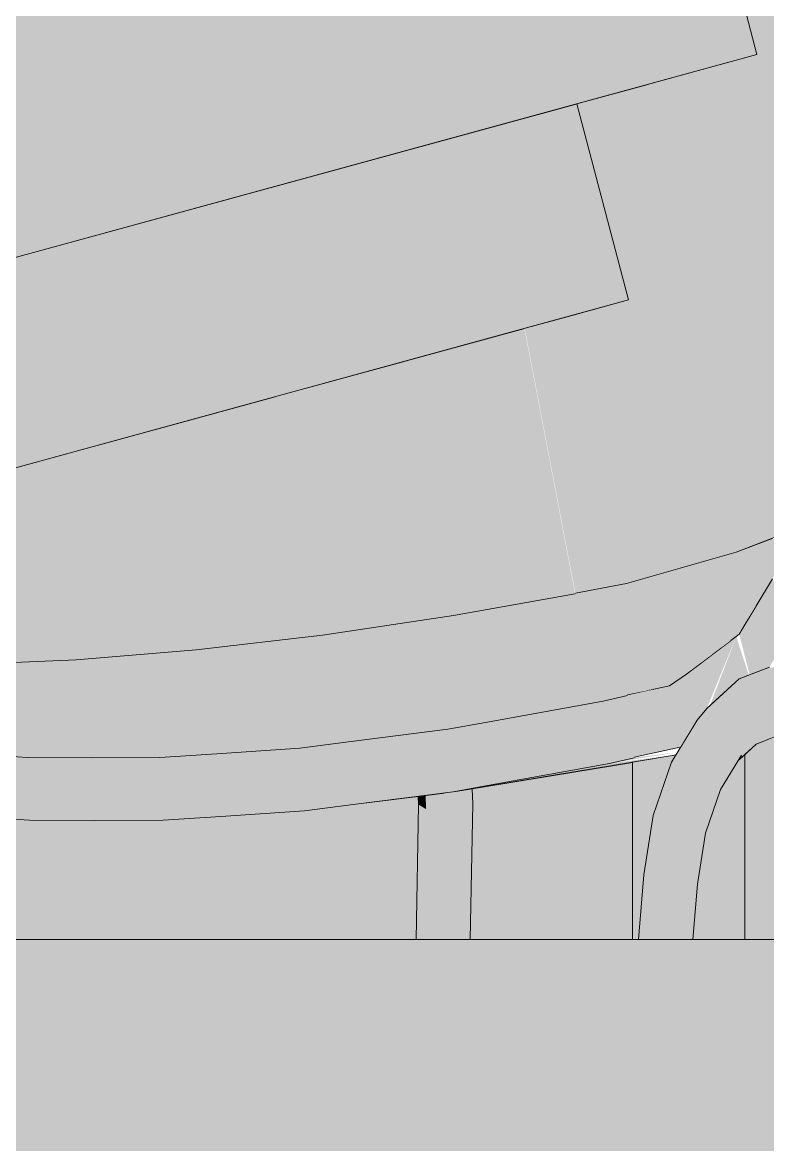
# Model space of a CAD drawing. Header units: centimetres. Extents: x -4381 to 5639, y -3920 to 4826.
# Drawn here: x 21.7792 to 21.9201, y 32.5149 to 32.727 of the extents above; entities that cross this region are included whole.
import ezdxf
from ezdxf.xclip import XClip

# ---------------------------------------------------------------- set-up
doc = ezdxf.new("R2010")
doc.units = ezdxf.units.CM
doc.header["$MEASUREMENT"] = 0
doc.header["$XCLIPFRAME"] = 0
doc.set_wipeout_variables(frame=1)
doc.linetypes.add('Wipeout_Contour', pattern=[100, 0, -100])
for name, color, linetype in [('01- MOBILIER', 7, 'Continuous'), ('Drawing & Figure', 7, 'Continuous'), ('Structural - Bearing', 7, 'Continuous')]:
    doc.layers.add(name, color=color, linetype=linetype)
for name, color, linetype, lineweight in [('01- MOBILIER_Pen_No__1', 7, 'Continuous', 5), ('01- MOBILIER_Pen_No__101', 252, 'Continuous', 5), ('01- MOBILIER_Pen_No__18', 9, 'Continuous', 5), ('01- MOBILIER_Pen_No__2', 8, 'Continuous', 5)]:
    doc.layers.add(name, color=color, linetype=linetype, lineweight=lineweight)
for name, color, linetype, lineweight, true_color in [('01- MOBILIER_Pen_No__102', 7, 'Continuous', 5, 0xcccccc), ('01- MOBILIER_Pen_No__186', 7, 'Continuous', 5, 0xe8e8e8), ('01- MOBILIER_Pen_No__62', 7, 'Continuous', 5, 0xaaaaaa), ('Structural - Bearing_Pen_No__102', 7, 'Continuous', 5, 0xcccccc)]:
    doc.layers.add(name, color=color, linetype=linetype, lineweight=lineweight, true_color=true_color)

# ---------------------------------------------------------------- blocks, each defined once
blk = doc.blocks.new('Drawing_8_8', base_point=(-322.57542, 32.20361))
at = {"color": 254, "linetype": 'Wipeout_Contour', "lineweight": 0, "ltscale": 274.804287}
blk.add_wipeout([(21.90597, 32.55361), (21.91579, 32.55361), (21.91579, 32.58859), (21.91449, 32.58739), (21.91121, 32.58197), (21.9084, 32.57375), (21.90684, 32.56407)], dxfattribs=at).dxf.layer = '01- MOBILIER'
at = {"color": 254, "linetype": 'Wipeout_Contour', "lineweight": 0, "ltscale": 156.89026}
blk.add_wipeout([(21.85915, 32.57799), (21.85871, 32.55361), (21.86235, 32.55361), (21.8628, 32.57842)], dxfattribs=at).dxf.layer = '01- MOBILIER'
at = {"color": 254, "linetype": 'Wipeout_Contour', "lineweight": 0, "ltscale": 243.264793}
blk.add_wipeout([(20.11205, 32.60361), (20.76205, 32.60361), (20.76205, 35.20361), (22.61205, 35.20361), (22.61205, 35.30361), (20.11205, 35.30361)], dxfattribs=at).dxf.layer = 'Structural - Bearing'
at = {"color": 254, "linetype": 'Wipeout_Contour', "lineweight": 0, "ltscale": 1022.425168}
blk.add_wipeout([(21.66882, 32.56294), (21.66678, 32.55361), (21.85366, 32.55361), (21.85412, 32.57912), (21.85405, 32.58071), (21.84174, 32.57913), (21.83252, 32.57797), (21.81671, 32.57688), (21.80581, 32.57618), (21.79283, 32.57612), (21.78055, 32.57618), (21.7702, 32.57688), (21.75677, 32.57797), (21.7489, 32.57913), (21.7345, 32.58155), (21.72902, 32.58286), (21.71381, 32.58692), (21.71064, 32.58801), (21.70435, 32.58998), (21.70168, 32.59246), (21.69944, 32.59425), (21.68931, 32.59269), (21.68497, 32.5911), (21.68043, 32.58738), (21.6756, 32.58085), (21.67168, 32.57263)], dxfattribs=at).dxf.layer = 'Structural - Bearing'
at = {"color": 254, "linetype": 'Wipeout_Contour', "lineweight": 0, "ltscale": 196.552283}
blk.add_wipeout([(21.8639, 32.55361), (21.89458, 32.55361), (21.89458, 32.58719), (21.86423, 32.58215), (21.86436, 32.57931)], dxfattribs=at).dxf.layer = 'Structural - Bearing'
at = {"layer": '01- MOBILIER_Pen_No__102', "linetype": 'Continuous', "ltscale": 10}
blk.add_hatch(color=256, dxfattribs=at).paths.add_polyline_path([(21.85915, 32.57799), (21.85871, 32.55361), (21.86235, 32.55361), (21.8628, 32.57842)])
at = {"layer": '01- MOBILIER_Pen_No__2', "linetype": 'Continuous', "ltscale": 10}
blk.add_hatch(color=256, dxfattribs=at).paths.add_polyline_path([(21.90597, 32.55361), (21.91579, 32.55361), (21.91579, 32.58859), (21.91449, 32.58739), (21.91121, 32.58197), (21.9084, 32.57375), (21.90684, 32.56407)])
at = {"layer": 'Structural - Bearing_Pen_No__102', "linetype": 'Continuous', "ltscale": 10}
for points in [[(21.66882, 32.56294), (21.66678, 32.55361), (21.85366, 32.55361), (21.85412, 32.57912), (21.85405, 32.58071), (21.84174, 32.57913), (21.83252, 32.57797), (21.81671, 32.57688), (21.80581, 32.57618), (21.79283, 32.57612), (21.78055, 32.57618), (21.7702, 32.57688), (21.75677, 32.57797), (21.7489, 32.57913), (21.7345, 32.58155), (21.72902, 32.58286), (21.71381, 32.58692), (21.71064, 32.58801), (21.70435, 32.58998), (21.70168, 32.59246), (21.69944, 32.59425), (21.68931, 32.59269), (21.68497, 32.5911), (21.68043, 32.58738), (21.6756, 32.58085), (21.67168, 32.57263)], [(21.8639, 32.55361), (21.89458, 32.55361), (21.89458, 32.58719), (21.86423, 32.58215), (21.86436, 32.57931)]]:
    blk.add_hatch(color=256, dxfattribs=at).paths.add_polyline_path(points)
at = {"color": 254, "linetype": 'Wipeout_Contour', "lineweight": 0, "ltscale": 1177.001365}
blk.add_wipeout([(22.23705, 35.10361), (20.86205, 35.10361), (20.86205, 32.60361), (21.1728, 32.60361), (21.64254, 32.73212), (21.60106, 32.94884), (21.60275, 32.95222), (21.60608, 32.95493), (21.61394, 32.95882), (21.62308, 32.96297), (21.62826, 32.96537), (21.63542, 32.96701), (21.64642, 32.96994), (21.64972, 32.9702), (21.66595, 32.97225), (21.66833, 32.97265), (21.68408, 32.97297), (21.69386, 32.97361), (21.7039, 32.97297), (21.72237, 32.97265), (21.7253, 32.97225), (21.74831, 32.9702), (21.75372, 32.96994), (21.77278, 32.96701), (21.78734, 32.96537), (21.79854, 32.96297), (21.82262, 32.95876), (21.83221, 32.95581), (21.84336, 32.95361), (22.23705, 32.95361)], dxfattribs=at).dxf.layer = 'Structural - Bearing'
at = {"color": 254, "linetype": 'Wipeout_Contour', "lineweight": 0, "ltscale": 394.468491}
blk.add_wipeout([(21.91797, 32.59059), (21.91579, 32.58859), (21.91579, 32.55361), (21.94839, 32.55361), (21.94839, 32.51361), (21.91579, 32.51361), (21.91579, 32.20361), (21.95115, 32.20361), (21.95115, 32.5966), (21.92022, 32.59146)], dxfattribs=at).dxf.layer = '01- MOBILIER'
at = {"color": 254, "linetype": 'Wipeout_Contour', "lineweight": 0, "ltscale": 117.695201}
blk.add_wipeout([(21.76983, 32.58875), (21.78055, 32.57618), (21.7801, 32.58806)], dxfattribs=at).dxf.layer = '01- MOBILIER'
at = {"color": 254, "linetype": 'Wipeout_Contour', "lineweight": 0, "ltscale": 275.546297}
blk.add_wipeout([(21.90281, 32.58856), (21.89458, 32.58719), (21.89458, 32.55361), (21.89568, 32.55361), (21.89671, 32.56586), (21.89851, 32.57711), (21.90195, 32.58715)], dxfattribs=at).dxf.layer = '01- MOBILIER'
at = {"color": 254, "linetype": 'Wipeout_Contour', "lineweight": 0, "ltscale": 156.884552}
blk.add_wipeout([(21.85555, 32.57828), (21.85511, 32.55361), (21.85871, 32.55361), (21.85915, 32.57799)], dxfattribs=at).dxf.layer = '01- MOBILIER'
at = {"color": 254, "linetype": 'Wipeout_Contour', "lineweight": 0, "ltscale": 156.88599}
blk.add_wipeout([(21.8628, 32.57842), (21.86235, 32.55361), (21.8639, 32.55361), (21.86436, 32.57931)], dxfattribs=at).dxf.layer = '01- MOBILIER'
at = {"layer": '01- MOBILIER_Pen_No__101', "linetype": 'Continuous', "ltscale": 10}
for points in [[(21.76983, 32.58875), (21.78055, 32.57618), (21.7801, 32.58806)], [(21.85555, 32.57828), (21.85511, 32.55361), (21.85871, 32.55361), (21.85915, 32.57799)]]:
    blk.add_hatch(color=256, dxfattribs=at).paths.add_polyline_path(points)
at = {"layer": '01- MOBILIER_Pen_No__102', "linetype": 'Continuous', "ltscale": 10}
blk.add_hatch(color=256, dxfattribs=at).paths.add_polyline_path([(21.8628, 32.57842), (21.86235, 32.55361), (21.8639, 32.55361), (21.86436, 32.57931)])
at = {"layer": '01- MOBILIER_Pen_No__186', "linetype": 'Continuous', "ltscale": 10}
blk.add_hatch(color=256, dxfattribs=at).paths.add_polyline_path([(21.91797, 32.59059), (21.91579, 32.58859), (21.91579, 32.55361), (21.94839, 32.55361), (21.94839, 32.51361), (21.91579, 32.51361), (21.91579, 32.20361), (21.95115, 32.20361), (21.95115, 32.5966), (21.92022, 32.59146)])
at = {"layer": '01- MOBILIER_Pen_No__2', "linetype": 'Continuous', "ltscale": 10}
blk.add_hatch(color=256, dxfattribs=at).paths.add_polyline_path([(21.90281, 32.58856), (21.89458, 32.58719), (21.89458, 32.55361), (21.89568, 32.55361), (21.89671, 32.56586), (21.89851, 32.57711), (21.90195, 32.58715)])
at = {"color": 254, "linetype": 'Wipeout_Contour', "lineweight": 0, "ltscale": 157.130231}
blk.add_wipeout([(21.9234, 32.59269), (21.92563, 32.59513), (21.92001, 32.59296), (21.91797, 32.59059)], dxfattribs=at).dxf.layer = '01- MOBILIER'
at = {"color": 254, "linetype": 'Wipeout_Contour', "lineweight": 0, "ltscale": 117.454111}
blk.add_wipeout([(21.76983, 32.58875), (21.7702, 32.57688), (21.78055, 32.57618)], dxfattribs=at).dxf.layer = '01- MOBILIER'
at = {"color": 254, "linetype": 'Wipeout_Contour', "lineweight": 0, "ltscale": 196.540921}
blk.add_wipeout([(21.85899, 32.58134), (21.85915, 32.57799), (21.8628, 32.57842), (21.86263, 32.58188), (21.86066, 32.58155)], dxfattribs=at).dxf.layer = '01- MOBILIER'
at = {"color": 254, "linetype": 'Wipeout_Contour', "lineweight": 0, "ltscale": 156.858702}
blk.add_wipeout([(21.85412, 32.57912), (21.85366, 32.55361), (21.85511, 32.55361), (21.85555, 32.57828)], dxfattribs=at).dxf.layer = '01- MOBILIER'
at = {"layer": '01- MOBILIER_Pen_No__101', "linetype": 'Continuous', "ltscale": 10}
for points in [[(21.76983, 32.58875), (21.7702, 32.57688), (21.78055, 32.57618)], [(21.85412, 32.57912), (21.85366, 32.55361), (21.85511, 32.55361), (21.85555, 32.57828)]]:
    blk.add_hatch(color=256, dxfattribs=at).paths.add_polyline_path(points)
at = {"layer": '01- MOBILIER_Pen_No__102', "linetype": 'Continuous', "ltscale": 10}
blk.add_hatch(color=256, dxfattribs=at).paths.add_polyline_path([(21.85899, 32.58134), (21.85915, 32.57799), (21.8628, 32.57842), (21.86263, 32.58188), (21.86066, 32.58155)])
at = {"layer": '01- MOBILIER_Pen_No__2', "linetype": 'Continuous', "ltscale": 10}
blk.add_hatch(color=256, dxfattribs=at).paths.add_polyline_path([(21.9234, 32.59269), (21.92563, 32.59513), (21.92001, 32.59296), (21.91797, 32.59059)])
at = {"color": 254, "linetype": 'Wipeout_Contour', "lineweight": 0, "ltscale": 157.147464}
blk.add_wipeout([(21.92563, 32.59513), (21.92598, 32.59991), (21.91991, 32.59756), (21.92001, 32.59296)], dxfattribs=at).dxf.layer = '01- MOBILIER'
at = {"color": 254, "linetype": 'Wipeout_Contour', "lineweight": 0, "ltscale": 117.756246}
blk.add_wipeout([(21.7801, 32.58806), (21.79283, 32.57612), (21.79228, 32.588)], dxfattribs=at).dxf.layer = '01- MOBILIER'
at = {"color": 254, "linetype": 'Wipeout_Contour', "lineweight": 0, "ltscale": 157.086436}
blk.add_wipeout([(21.86423, 32.58215), (21.86263, 32.58188), (21.8628, 32.57842), (21.86436, 32.57931)], dxfattribs=at).dxf.layer = '01- MOBILIER'
at = {"color": 254, "linetype": 'Wipeout_Contour', "lineweight": 0, "ltscale": 156.904899}
blk.add_wipeout([(21.85899, 32.58134), (21.85543, 32.58088), (21.85555, 32.57828), (21.85915, 32.57799)], dxfattribs=at).dxf.layer = '01- MOBILIER'
at = {"layer": '01- MOBILIER_Pen_No__101', "linetype": 'Continuous', "ltscale": 10}
for points in [[(21.7801, 32.58806), (21.79283, 32.57612), (21.79228, 32.588)], [(21.85899, 32.58134), (21.85543, 32.58088), (21.85555, 32.57828), (21.85915, 32.57799)]]:
    blk.add_hatch(color=256, dxfattribs=at).paths.add_polyline_path(points)
at = {"layer": '01- MOBILIER_Pen_No__102', "linetype": 'Continuous', "ltscale": 10}
for points in [[(21.92563, 32.59513), (21.92598, 32.59991), (21.91991, 32.59756), (21.92001, 32.59296)], [(21.86423, 32.58215), (21.86263, 32.58188), (21.8628, 32.57842), (21.86436, 32.57931)]]:
    blk.add_hatch(color=256, dxfattribs=at).paths.add_polyline_path(points)
at = {"color": 254, "linetype": 'Wipeout_Contour', "lineweight": 0, "ltscale": 157.100543}
blk.add_wipeout([(21.92598, 32.59991), (21.92425, 32.60422), (21.91773, 32.6017), (21.91991, 32.59756)], dxfattribs=at).dxf.layer = '01- MOBILIER'
at = {"color": 254, "linetype": 'Wipeout_Contour', "lineweight": 0, "ltscale": 157.062954}
blk.add_wipeout([(21.91449, 32.58739), (21.91797, 32.59059), (21.92001, 32.59296), (21.91516, 32.58851)], dxfattribs=at).dxf.layer = '01- MOBILIER'
at = {"color": 254, "linetype": 'Wipeout_Contour', "lineweight": 0, "ltscale": 117.429317}
blk.add_wipeout([(21.7801, 32.58806), (21.78055, 32.57618), (21.79283, 32.57612)], dxfattribs=at).dxf.layer = '01- MOBILIER'
at = {"color": 254, "linetype": 'Wipeout_Contour', "lineweight": 0, "ltscale": 157.159986}
blk.add_wipeout([(21.85543, 32.58088), (21.85405, 32.58071), (21.85412, 32.57912), (21.85555, 32.57828)], dxfattribs=at).dxf.layer = '01- MOBILIER'
at = {"layer": '01- MOBILIER', "linetype": 'Continuous', "lineweight": 0, "ltscale": 10, "true_color": 0xffffff}
blk.add_hatch(color=7, dxfattribs=at).paths.add_polyline_path([(21.92598, 32.59991), (21.92425, 32.60422), (21.91773, 32.6017), (21.91991, 32.59756)])
at = {"layer": '01- MOBILIER_Pen_No__101', "linetype": 'Continuous', "ltscale": 10}
for points in [[(21.7801, 32.58806), (21.78055, 32.57618), (21.79283, 32.57612)], [(21.85543, 32.58088), (21.85405, 32.58071), (21.85412, 32.57912), (21.85555, 32.57828)]]:
    blk.add_hatch(color=256, dxfattribs=at).paths.add_polyline_path(points)
at = {"layer": '01- MOBILIER_Pen_No__2', "linetype": 'Continuous', "ltscale": 10}
blk.add_hatch(color=256, dxfattribs=at).paths.add_polyline_path([(21.91449, 32.58739), (21.91797, 32.59059), (21.92001, 32.59296), (21.91516, 32.58851)])
at = {"color": 254, "linetype": 'Wipeout_Contour', "lineweight": 0, "ltscale": 236.320001}
blk.add_wipeout([(21.92043, 32.60514), (21.91474, 32.60295), (21.91773, 32.6017), (21.92425, 32.60422), (21.92191, 32.60532), (21.92072, 32.60499)], dxfattribs=at).dxf.layer = '01- MOBILIER'
at = {"color": 254, "linetype": 'Wipeout_Contour', "lineweight": 0, "ltscale": 157.022464}
blk.add_wipeout([(21.92001, 32.59296), (21.91991, 32.59756), (21.91453, 32.59262), (21.91516, 32.58851)], dxfattribs=at).dxf.layer = '01- MOBILIER'
at = {"layer": '01- MOBILIER_Pen_No__102', "linetype": 'Continuous', "ltscale": 10}
blk.add_hatch(color=256, dxfattribs=at).paths.add_polyline_path([(21.92001, 32.59296), (21.91991, 32.59756), (21.91453, 32.59262), (21.91516, 32.58851)])
at = {"layer": '01- MOBILIER_Pen_No__186', "linetype": 'Continuous', "ltscale": 10}
blk.add_hatch(color=256, dxfattribs=at).paths.add_polyline_path([(21.92043, 32.60514), (21.91474, 32.60295), (21.91773, 32.6017), (21.92425, 32.60422), (21.92191, 32.60532), (21.92072, 32.60499)])
at = {"color": 254, "linetype": 'Wipeout_Contour', "lineweight": 0, "ltscale": 157.046035}
blk.add_wipeout([(21.91991, 32.59756), (21.91773, 32.6017), (21.9118, 32.59626), (21.91453, 32.59262)], dxfattribs=at).dxf.layer = '01- MOBILIER'
at = {"layer": '01- MOBILIER', "linetype": 'Continuous', "lineweight": 0, "ltscale": 10, "true_color": 0xffffff}
blk.add_hatch(color=7, dxfattribs=at).paths.add_polyline_path([(21.91991, 32.59756), (21.91773, 32.6017), (21.9118, 32.59626), (21.91453, 32.59262)])
at = {"color": 254, "linetype": 'Wipeout_Contour', "lineweight": 0, "ltscale": 157.094491}
blk.add_wipeout([(21.91773, 32.6017), (21.91474, 32.60295), (21.9086, 32.5973), (21.9118, 32.59626)], dxfattribs=at).dxf.layer = '01- MOBILIER'
at = {"color": 254, "linetype": 'Wipeout_Contour', "lineweight": 0, "ltscale": 156.986776}
blk.add_wipeout([(21.91516, 32.58851), (21.91453, 32.59262), (21.91014, 32.58536), (21.91121, 32.58197)], dxfattribs=at).dxf.layer = '01- MOBILIER'
at = {"layer": '01- MOBILIER_Pen_No__102', "linetype": 'Continuous', "ltscale": 10}
blk.add_hatch(color=256, dxfattribs=at).paths.add_polyline_path([(21.91516, 32.58851), (21.91453, 32.59262), (21.91014, 32.58536), (21.91121, 32.58197)])
at = {"layer": '01- MOBILIER_Pen_No__186', "linetype": 'Continuous', "ltscale": 10}
blk.add_hatch(color=256, dxfattribs=at).paths.add_polyline_path([(21.91773, 32.6017), (21.91474, 32.60295), (21.9086, 32.5973), (21.9118, 32.59626)])
at = {"color": 254, "linetype": 'Wipeout_Contour', "lineweight": 0, "ltscale": 157.008183}
blk.add_wipeout([(21.91453, 32.59262), (21.9118, 32.59626), (21.90698, 32.58828), (21.91014, 32.58536)], dxfattribs=at).dxf.layer = '01- MOBILIER'
at = {"layer": '01- MOBILIER_Pen_No__186', "linetype": 'Continuous', "ltscale": 10}
blk.add_hatch(color=256, dxfattribs=at).paths.add_polyline_path([(21.91453, 32.59262), (21.9118, 32.59626), (21.90698, 32.58828), (21.91014, 32.58536)])
at = {"color": 254, "linetype": 'Wipeout_Contour', "lineweight": 0, "ltscale": 157.058886}
blk.add_wipeout([(21.9118, 32.59626), (21.9086, 32.5973), (21.90359, 32.58902), (21.90698, 32.58828)], dxfattribs=at).dxf.layer = '01- MOBILIER'
at = {"color": 254, "linetype": 'Wipeout_Contour', "lineweight": 0, "ltscale": 156.950343}
blk.add_wipeout([(21.91121, 32.58197), (21.91014, 32.58536), (21.90701, 32.57622), (21.9084, 32.57375)], dxfattribs=at).dxf.layer = '01- MOBILIER'
at = {"layer": '01- MOBILIER_Pen_No__102', "linetype": 'Continuous', "ltscale": 10}
blk.add_hatch(color=256, dxfattribs=at).paths.add_polyline_path([(21.91121, 32.58197), (21.91014, 32.58536), (21.90701, 32.57622), (21.9084, 32.57375)])
at = {"layer": '01- MOBILIER_Pen_No__186', "linetype": 'Continuous', "ltscale": 10}
blk.add_hatch(color=256, dxfattribs=at).paths.add_polyline_path([(21.9118, 32.59626), (21.9086, 32.5973), (21.90359, 32.58902), (21.90698, 32.58828)])
at = {"color": 254, "linetype": 'Wipeout_Contour', "lineweight": 0, "ltscale": 157.084072}
blk.add_wipeout([(21.9086, 32.5973), (21.90678, 32.59513), (21.90195, 32.58715), (21.90359, 32.58902)], dxfattribs=at).dxf.layer = '01- MOBILIER'
at = {"layer": '01- MOBILIER_Pen_No__2', "linetype": 'Continuous', "ltscale": 10}
blk.add_hatch(color=256, dxfattribs=at).paths.add_polyline_path([(21.9086, 32.5973), (21.90678, 32.59513), (21.90195, 32.58715), (21.90359, 32.58902)])
at = {"color": 254, "linetype": 'Wipeout_Contour', "lineweight": 0, "ltscale": 156.969148}
blk.add_wipeout([(21.91014, 32.58536), (21.90698, 32.58828), (21.90354, 32.57823), (21.90701, 32.57622)], dxfattribs=at).dxf.layer = '01- MOBILIER'
at = {"layer": '01- MOBILIER_Pen_No__186', "linetype": 'Continuous', "ltscale": 10}
blk.add_hatch(color=256, dxfattribs=at).paths.add_polyline_path([(21.91014, 32.58536), (21.90698, 32.58828), (21.90354, 32.57823), (21.90701, 32.57622)])
at = {"color": 254, "linetype": 'Wipeout_Contour', "lineweight": 0, "ltscale": 157.019086}
blk.add_wipeout([(21.90698, 32.58828), (21.90359, 32.58902), (21.90002, 32.5786), (21.90354, 32.57823)], dxfattribs=at).dxf.layer = '01- MOBILIER'
at = {"color": 254, "linetype": 'Wipeout_Contour', "lineweight": 0, "ltscale": 156.942871}
blk.add_wipeout([(21.9084, 32.57375), (21.90701, 32.57622), (21.90533, 32.56576), (21.90684, 32.56407)], dxfattribs=at).dxf.layer = '01- MOBILIER'
at = {"layer": '01- MOBILIER_Pen_No__102', "linetype": 'Continuous', "ltscale": 10}
for points in [[(21.90698, 32.58828), (21.90359, 32.58902), (21.90002, 32.5786), (21.90354, 32.57823)], [(21.9084, 32.57375), (21.90701, 32.57622), (21.90533, 32.56576), (21.90684, 32.56407)]]:
    blk.add_hatch(color=256, dxfattribs=at).paths.add_polyline_path(points)
at = {"color": 254, "linetype": 'Wipeout_Contour', "lineweight": 0, "ltscale": 157.041221}
blk.add_wipeout([(21.90359, 32.58902), (21.90195, 32.58715), (21.89851, 32.57711), (21.90002, 32.5786)], dxfattribs=at).dxf.layer = '01- MOBILIER'
at = {"layer": '01- MOBILIER_Pen_No__2', "linetype": 'Continuous', "ltscale": 10}
blk.add_hatch(color=256, dxfattribs=at).paths.add_polyline_path([(21.90359, 32.58902), (21.90195, 32.58715), (21.89851, 32.57711), (21.90002, 32.5786)])
at = {"color": 254, "linetype": 'Wipeout_Contour', "lineweight": 0, "ltscale": 156.860711}
blk.add_wipeout([(21.91328, 32.61021), (21.7801, 32.58806), (21.79228, 32.588), (21.90972, 32.60753)], dxfattribs=at).dxf.layer = '01- MOBILIER'
at = {"color": 254, "linetype": 'Wipeout_Contour', "lineweight": 0, "ltscale": 156.953194}
blk.add_wipeout([(21.90701, 32.57622), (21.90354, 32.57823), (21.90173, 32.56698), (21.90533, 32.56576)], dxfattribs=at).dxf.layer = '01- MOBILIER'
at = {"layer": '01- MOBILIER_Pen_No__186', "linetype": 'Continuous', "ltscale": 10}
for points in [[(21.91328, 32.61021), (21.7801, 32.58806), (21.79228, 32.588), (21.90972, 32.60753)], [(21.90701, 32.57622), (21.90354, 32.57823), (21.90173, 32.56698), (21.90533, 32.56576)]]:
    blk.add_hatch(color=256, dxfattribs=at).paths.add_polyline_path(points)
at = {"color": 254, "linetype": 'Wipeout_Contour', "lineweight": 0, "ltscale": 235.091997}
blk.add_wipeout([(21.91795, 32.61669), (21.75652, 32.58983), (21.76983, 32.58875), (21.7801, 32.58806), (21.91328, 32.61021), (21.9142, 32.6109)], dxfattribs=at).dxf.layer = '01- MOBILIER'
at = {"color": 254, "linetype": 'Wipeout_Contour', "lineweight": 0, "ltscale": 156.987205}
blk.add_wipeout([(21.90354, 32.57823), (21.90002, 32.5786), (21.89816, 32.56702), (21.90173, 32.56698)], dxfattribs=at).dxf.layer = '01- MOBILIER'
at = {"color": 254, "linetype": 'Wipeout_Contour', "lineweight": 0, "ltscale": 156.834289}
blk.add_wipeout([(21.90533, 32.56576), (21.90431, 32.55361), (21.90597, 32.55361), (21.90684, 32.56407)], dxfattribs=at).dxf.layer = '01- MOBILIER'
at = {"layer": '01- MOBILIER_Pen_No__102', "linetype": 'Continuous', "ltscale": 10}
blk.add_hatch(color=256, dxfattribs=at).paths.add_polyline_path([(21.90533, 32.56576), (21.90431, 32.55361), (21.90597, 32.55361), (21.90684, 32.56407)])
at = {"layer": '01- MOBILIER_Pen_No__18', "linetype": 'Continuous', "ltscale": 10}
blk.add_hatch(color=256, dxfattribs=at).paths.add_polyline_path([(21.90354, 32.57823), (21.90002, 32.5786), (21.89816, 32.56702), (21.90173, 32.56698)])
at = {"layer": '01- MOBILIER_Pen_No__186', "linetype": 'Continuous', "ltscale": 10}
blk.add_hatch(color=256, dxfattribs=at).paths.add_polyline_path([(21.91795, 32.61669), (21.75652, 32.58983), (21.76983, 32.58875), (21.7801, 32.58806), (21.91328, 32.61021), (21.9142, 32.6109)])
at = {"color": 254, "linetype": 'Wipeout_Contour', "lineweight": 0, "ltscale": 235.238745}
blk.add_wipeout([(21.73444, 32.59339), (21.74871, 32.59099), (21.75652, 32.58983), (21.91795, 32.61669), (21.92105, 32.62182), (21.92247, 32.62466)], dxfattribs=at).dxf.layer = '01- MOBILIER'
at = {"color": 254, "linetype": 'Wipeout_Contour', "lineweight": 0, "ltscale": 156.99757}
blk.add_wipeout([(21.90002, 32.5786), (21.89851, 32.57711), (21.89671, 32.56586), (21.89816, 32.56702)], dxfattribs=at).dxf.layer = '01- MOBILIER'
at = {"layer": '01- MOBILIER_Pen_No__186', "linetype": 'Continuous', "ltscale": 10}
blk.add_hatch(color=256, dxfattribs=at).paths.add_polyline_path([(21.73444, 32.59339), (21.74871, 32.59099), (21.75652, 32.58983), (21.91795, 32.61669), (21.92105, 32.62182), (21.92247, 32.62466)])
at = {"layer": '01- MOBILIER_Pen_No__2', "linetype": 'Continuous', "ltscale": 10}
blk.add_hatch(color=256, dxfattribs=at).paths.add_polyline_path([(21.90002, 32.5786), (21.89851, 32.57711), (21.89671, 32.56586), (21.89816, 32.56702)])
at = {"color": 254, "linetype": 'Wipeout_Contour', "lineweight": 0, "ltscale": 628.051991}
blk.add_wipeout([(21.71394, 32.59872), (21.729, 32.59469), (21.73444, 32.59339), (21.92247, 32.62466), (21.92346, 32.62664), (21.92404, 32.62903), (21.92086, 32.62943), (21.91417, 32.62689), (21.89345, 32.62093), (21.88378, 32.61909), (21.86073, 32.6149), (21.83591, 32.61119), (21.81207, 32.6084), (21.78932, 32.60653), (21.76777, 32.60559), (21.75521, 32.60559)], dxfattribs=at).dxf.layer = '01- MOBILIER'
at = {"color": 254, "linetype": 'Wipeout_Contour', "lineweight": 0, "ltscale": 156.889139}
blk.add_wipeout([(21.90173, 32.56698), (21.90061, 32.55361), (21.90431, 32.55361), (21.90533, 32.56576)], dxfattribs=at).dxf.layer = '01- MOBILIER'
at = {"layer": '01- MOBILIER_Pen_No__186', "linetype": 'Continuous', "ltscale": 10}
for points in [[(21.71394, 32.59872), (21.729, 32.59469), (21.73444, 32.59339), (21.92247, 32.62466), (21.92346, 32.62664), (21.92404, 32.62903), (21.92086, 32.62943), (21.91417, 32.62689), (21.89345, 32.62093), (21.88378, 32.61909), (21.86073, 32.6149), (21.83591, 32.61119), (21.81207, 32.6084), (21.78932, 32.60653), (21.76777, 32.60559), (21.75521, 32.60559)], [(21.90173, 32.56698), (21.90061, 32.55361), (21.90431, 32.55361), (21.90533, 32.56576)]]:
    blk.add_hatch(color=256, dxfattribs=at).paths.add_polyline_path(points)
at = {"color": 254, "linetype": 'Wipeout_Contour', "lineweight": 0, "ltscale": 156.815348}
blk.add_wipeout([(21.7615, 32.63836), (21.76777, 32.60559), (21.78932, 32.60653), (21.78214, 32.64401)], dxfattribs=at).dxf.layer = '01- MOBILIER'
at = {"color": 254, "linetype": 'Wipeout_Contour', "lineweight": 0, "ltscale": 118.278704}
blk.add_wipeout([(21.89365, 32.5998), (21.88903, 32.59872), (21.89025, 32.58692)], dxfattribs=at).dxf.layer = '01- MOBILIER'
at = {"color": 254, "linetype": 'Wipeout_Contour', "lineweight": 0, "ltscale": 156.968189}
blk.add_wipeout([(21.89816, 32.56702), (21.89704, 32.55361), (21.90061, 32.55361), (21.90173, 32.56698)], dxfattribs=at).dxf.layer = '01- MOBILIER'
at = {"layer": '01- MOBILIER_Pen_No__101', "linetype": 'Continuous', "ltscale": 10}
for points in [[(21.7615, 32.63836), (21.76777, 32.60559), (21.78932, 32.60653), (21.78214, 32.64401)], [(21.89365, 32.5998), (21.88903, 32.59872), (21.89025, 32.58692)]]:
    blk.add_hatch(color=256, dxfattribs=at).paths.add_polyline_path(points)
at = {"layer": '01- MOBILIER_Pen_No__18', "linetype": 'Continuous', "ltscale": 10}
blk.add_hatch(color=256, dxfattribs=at).paths.add_polyline_path([(21.89816, 32.56702), (21.89704, 32.55361), (21.90061, 32.55361), (21.90173, 32.56698)])
at = {"color": 254, "linetype": 'Wipeout_Contour', "lineweight": 0, "ltscale": 156.894973}
blk.add_wipeout([(21.78214, 32.64401), (21.78932, 32.60653), (21.81207, 32.6084), (21.8041, 32.65002)], dxfattribs=at).dxf.layer = '01- MOBILIER'
at = {"color": 254, "linetype": 'Wipeout_Contour', "lineweight": 0, "ltscale": 118.224859}
blk.add_wipeout([(21.88903, 32.59872), (21.86676, 32.59469), (21.86784, 32.58286)], dxfattribs=at).dxf.layer = '01- MOBILIER'
at = {"color": 254, "linetype": 'Wipeout_Contour', "lineweight": 0, "ltscale": 117.321125}
blk.add_wipeout([(21.89365, 32.5998), (21.89025, 32.58692), (21.8949, 32.58801)], dxfattribs=at).dxf.layer = '01- MOBILIER'
at = {"color": 254, "linetype": 'Wipeout_Contour', "lineweight": 0, "ltscale": 156.915473}
blk.add_wipeout([(21.89671, 32.56586), (21.89568, 32.55361), (21.89704, 32.55361), (21.89816, 32.56702)], dxfattribs=at).dxf.layer = '01- MOBILIER'
at = {"layer": '01- MOBILIER_Pen_No__101', "linetype": 'Continuous', "ltscale": 10}
for points in [[(21.78214, 32.64401), (21.78932, 32.60653), (21.81207, 32.6084), (21.8041, 32.65002)], [(21.88903, 32.59872), (21.86676, 32.59469), (21.86784, 32.58286)], [(21.89365, 32.5998), (21.89025, 32.58692), (21.8949, 32.58801)]]:
    blk.add_hatch(color=256, dxfattribs=at).paths.add_polyline_path(points)
at = {"layer": '01- MOBILIER_Pen_No__2', "linetype": 'Continuous', "ltscale": 10}
blk.add_hatch(color=256, dxfattribs=at).paths.add_polyline_path([(21.89671, 32.56586), (21.89568, 32.55361), (21.89704, 32.55361), (21.89816, 32.56702)])
at = {"color": 254, "linetype": 'Wipeout_Contour', "lineweight": 0, "ltscale": 156.974729}
blk.add_wipeout([(21.8041, 32.65002), (21.81207, 32.6084), (21.83591, 32.61119), (21.82727, 32.65636)], dxfattribs=at).dxf.layer = '01- MOBILIER'
at = {"color": 254, "linetype": 'Wipeout_Contour', "lineweight": 0, "ltscale": 117.324979}
blk.add_wipeout([(21.88903, 32.59872), (21.86784, 32.58286), (21.89025, 32.58692)], dxfattribs=at).dxf.layer = '01- MOBILIER'
at = {"color": 254, "linetype": 'Wipeout_Contour', "lineweight": 0, "ltscale": 118.273064}
blk.add_wipeout([(21.86676, 32.59469), (21.85964, 32.59339), (21.86066, 32.58155)], dxfattribs=at).dxf.layer = '01- MOBILIER'
at = {"color": 254, "linetype": 'Wipeout_Contour', "lineweight": 0, "ltscale": 154.951231}
blk.add_wipeout([(21.94839, 32.55361), (20.08749, 32.55361), (20.08749, 32.51361), (21.94839, 32.51361)], dxfattribs=at).dxf.layer = '01- MOBILIER'
at = {"layer": '01- MOBILIER_Pen_No__101', "linetype": 'Continuous', "ltscale": 10}
for points in [[(21.8041, 32.65002), (21.81207, 32.6084), (21.83591, 32.61119), (21.82727, 32.65636)], [(21.88903, 32.59872), (21.86784, 32.58286), (21.89025, 32.58692)], [(21.86676, 32.59469), (21.85964, 32.59339), (21.86066, 32.58155)]]:
    blk.add_hatch(color=256, dxfattribs=at).paths.add_polyline_path(points)
at = {"layer": '01- MOBILIER_Pen_No__18', "linetype": 'Continuous', "ltscale": 10}
blk.add_hatch(color=256, dxfattribs=at).paths.add_polyline_path([(21.94839, 32.55361), (20.08749, 32.55361), (20.08749, 32.51361), (21.94839, 32.51361)])
at = {"color": 254, "linetype": 'Wipeout_Contour', "lineweight": 0, "ltscale": 157.056064}
blk.add_wipeout([(21.82727, 32.65636), (21.83591, 32.61119), (21.86073, 32.6149), (21.85152, 32.66299)], dxfattribs=at).dxf.layer = '01- MOBILIER'
at = {"color": 254, "linetype": 'Wipeout_Contour', "lineweight": 0, "ltscale": 117.20959}
blk.add_wipeout([(21.86676, 32.59469), (21.86066, 32.58155), (21.86784, 32.58286)], dxfattribs=at).dxf.layer = '01- MOBILIER'
at = {"layer": '01- MOBILIER_Pen_No__101', "linetype": 'Continuous', "ltscale": 10}
for points in [[(21.82727, 32.65636), (21.83591, 32.61119), (21.86073, 32.6149), (21.85152, 32.66299)], [(21.86676, 32.59469), (21.86066, 32.58155), (21.86784, 32.58286)]]:
    blk.add_hatch(color=256, dxfattribs=at).paths.add_polyline_path(points)
at = {"color": 254, "linetype": 'Wipeout_Contour', "lineweight": 0, "ltscale": 157.138289}
blk.add_wipeout([(21.87412, 32.66917), (21.85152, 32.66299), (21.86073, 32.6149), (21.88372, 32.61902)], dxfattribs=at).dxf.layer = '01- MOBILIER'
at = {"color": 254, "linetype": 'Wipeout_Contour', "lineweight": 0, "ltscale": 118.240047}
blk.add_wipeout([(21.85964, 32.59339), (21.84084, 32.59099), (21.84174, 32.57913)], dxfattribs=at).dxf.layer = '01- MOBILIER'
at = {"layer": '01- MOBILIER_Pen_No__101', "linetype": 'Continuous', "ltscale": 10}
for points in [[(21.87412, 32.66917), (21.85152, 32.66299), (21.86073, 32.6149), (21.88372, 32.61902)], [(21.85964, 32.59339), (21.84084, 32.59099), (21.84174, 32.57913)]]:
    blk.add_hatch(color=256, dxfattribs=at).paths.add_polyline_path(points)
at = {"color": 254, "linetype": 'Wipeout_Contour', "lineweight": 0, "ltscale": 157.200599}
blk.add_wipeout([(21.87418, 32.66919), (21.88378, 32.61909), (21.89345, 32.62093), (21.88371, 32.6718)], dxfattribs=at).dxf.layer = '01- MOBILIER'
at = {"color": 254, "linetype": 'Wipeout_Contour', "lineweight": 0, "ltscale": 117.193512}
blk.add_wipeout([(21.85964, 32.59339), (21.84174, 32.57913), (21.86066, 32.58155)], dxfattribs=at).dxf.layer = '01- MOBILIER'
at = {"layer": '01- MOBILIER_Pen_No__101', "linetype": 'Continuous', "ltscale": 10}
for points in [[(21.87418, 32.66919), (21.88378, 32.61909), (21.89345, 32.62093), (21.88371, 32.6718)], [(21.85964, 32.59339), (21.84174, 32.57913), (21.86066, 32.58155)]]:
    blk.add_hatch(color=256, dxfattribs=at).paths.add_polyline_path(points)
at = {"color": 254, "linetype": 'Wipeout_Contour', "lineweight": 0, "ltscale": 236.581402}
blk.add_wipeout([(21.88371, 32.6718), (21.89345, 32.62093), (21.91417, 32.62689), (21.89726, 32.71526), (21.88407, 32.71165), (21.8938, 32.67456)], dxfattribs=at).dxf.layer = '01- MOBILIER'
at = {"color": 254, "linetype": 'Wipeout_Contour', "lineweight": 0, "ltscale": 118.256921}
blk.add_wipeout([(21.84084, 32.59099), (21.83168, 32.58983), (21.83252, 32.57797)], dxfattribs=at).dxf.layer = '01- MOBILIER'
at = {"layer": '01- MOBILIER_Pen_No__101', "linetype": 'Continuous', "ltscale": 10}
blk.add_hatch(color=256, dxfattribs=at).paths.add_polyline_path([(21.84084, 32.59099), (21.83168, 32.58983), (21.83252, 32.57797)])
at = {"layer": '01- MOBILIER_Pen_No__62', "linetype": 'Continuous', "ltscale": 10}
blk.add_hatch(color=256, dxfattribs=at).paths.add_polyline_path([(21.88371, 32.6718), (21.89345, 32.62093), (21.91417, 32.62689), (21.89726, 32.71526), (21.88407, 32.71165), (21.8938, 32.67456)])
at = {"color": 254, "linetype": 'Wipeout_Contour', "lineweight": 0, "ltscale": 353.281746}
blk.add_wipeout([(21.87562, 32.94424), (21.85254, 32.94884), (21.88692, 32.76926), (21.90542, 32.76926), (21.9181, 32.72096), (21.89726, 32.71526), (21.91417, 32.62689), (21.92253, 32.63006), (21.9331, 32.64401)], dxfattribs=at).dxf.layer = '01- MOBILIER'
at = {"color": 254, "linetype": 'Wipeout_Contour', "lineweight": 0, "ltscale": 156.704979}
blk.add_wipeout([(21.91475, 32.61136), (21.91723, 32.60391), (21.91872, 32.60448), (21.92105, 32.62182)], dxfattribs=at).dxf.layer = '01- MOBILIER'
at = {"color": 254, "linetype": 'Wipeout_Contour', "lineweight": 0, "ltscale": 117.118867}
blk.add_wipeout([(21.84084, 32.59099), (21.83252, 32.57797), (21.84174, 32.57913)], dxfattribs=at).dxf.layer = '01- MOBILIER'
at = {"layer": '01- MOBILIER_Pen_No__101', "linetype": 'Continuous', "ltscale": 10}
for points in [[(21.91475, 32.61136), (21.91723, 32.60391), (21.91872, 32.60448), (21.92105, 32.62182)], [(21.91475, 32.61136), (21.91655, 32.60365)], [(21.84084, 32.59099), (21.83252, 32.57797), (21.84174, 32.57913)]]:
    blk.add_hatch(color=256, dxfattribs=at).paths.add_polyline_path(points)
at = {"layer": '01- MOBILIER_Pen_No__18', "linetype": 'Continuous', "ltscale": 10}
blk.add_hatch(color=256, dxfattribs=at).paths.add_polyline_path([(21.87562, 32.94424), (21.85254, 32.94884), (21.88692, 32.76926), (21.90542, 32.76926), (21.9181, 32.72096), (21.89726, 32.71526), (21.91417, 32.62689), (21.92253, 32.63006), (21.9331, 32.64401)])
at = {"color": 254, "linetype": 'Wipeout_Contour', "lineweight": 0, "ltscale": 157.764161}
blk.add_wipeout([(21.87562, 32.94424), (21.9331, 32.64401), (21.93968, 32.65399), (21.88487, 32.94285)], dxfattribs=at).dxf.layer = '01- MOBILIER'
at = {"color": 254, "linetype": 'Wipeout_Contour', "lineweight": 0, "ltscale": 156.99939}
blk.add_wipeout([(21.92105, 32.62182), (21.91872, 32.60448), (21.92041, 32.60514), (21.92536, 32.61263)], dxfattribs=at).dxf.layer = '01- MOBILIER'
at = {"color": 254, "linetype": 'Wipeout_Contour', "lineweight": 0, "ltscale": 117.299057}
blk.add_wipeout([(21.91723, 32.60391), (21.91475, 32.61136), (21.91674, 32.60372)], dxfattribs=at).dxf.layer = '01- MOBILIER'
at = {"color": 254, "linetype": 'Wipeout_Contour', "lineweight": 0, "ltscale": 118.261057}
blk.add_wipeout([(21.83168, 32.58983), (21.81598, 32.58875), (21.81671, 32.57688)], dxfattribs=at).dxf.layer = '01- MOBILIER'
at = {"layer": '01- MOBILIER_Pen_No__101', "linetype": 'Continuous', "ltscale": 10}
for points in [[(21.92105, 32.62182), (21.91872, 32.60448), (21.92041, 32.60514), (21.92536, 32.61263)], [(21.91723, 32.60391), (21.91475, 32.61136), (21.91674, 32.60372)], [(21.83168, 32.58983), (21.81598, 32.58875), (21.81671, 32.57688)]]:
    blk.add_hatch(color=256, dxfattribs=at).paths.add_polyline_path(points)
at = {"layer": '01- MOBILIER_Pen_No__102', "linetype": 'Continuous', "ltscale": 10}
blk.add_hatch(color=256, dxfattribs=at).paths.add_polyline_path([(21.87562, 32.94424), (21.9331, 32.64401), (21.93968, 32.65399), (21.88487, 32.94285)])
at = {"color": 254, "linetype": 'Wipeout_Contour', "lineweight": 0, "ltscale": 157.813264}
blk.add_wipeout([(21.89879, 32.93859), (21.88487, 32.94285), (21.94002, 32.65479), (21.94917, 32.67539)], dxfattribs=at).dxf.layer = '01- MOBILIER'
at = {"color": 254, "linetype": 'Wipeout_Contour', "lineweight": 0, "ltscale": 117.068774}
blk.add_wipeout([(21.83168, 32.58983), (21.81671, 32.57688), (21.83252, 32.57797)], dxfattribs=at).dxf.layer = '01- MOBILIER'
at = {"layer": '01- MOBILIER_Pen_No__101', "linetype": 'Continuous', "ltscale": 10}
blk.add_hatch(color=256, dxfattribs=at).paths.add_polyline_path([(21.83168, 32.58983), (21.81671, 32.57688), (21.83252, 32.57797)])
at = {"color": 254, "linetype": 'Wipeout_Contour', "lineweight": 0, "ltscale": 198.002432}
blk.add_wipeout([(21.89879, 32.93859), (21.94917, 32.67539), (21.96649, 32.71796), (21.92616, 32.92859), (21.91583, 32.93344)], dxfattribs=at).dxf.layer = '01- MOBILIER'
at = {"color": 254, "linetype": 'Wipeout_Contour', "lineweight": 0, "ltscale": 118.254511}
blk.add_wipeout([(21.81598, 32.58875), (21.80517, 32.58806), (21.80581, 32.57618)], dxfattribs=at).dxf.layer = '01- MOBILIER'
at = {"layer": '01- MOBILIER_Pen_No__101', "linetype": 'Continuous', "ltscale": 10}
blk.add_hatch(color=256, dxfattribs=at).paths.add_polyline_path([(21.81598, 32.58875), (21.80517, 32.58806), (21.80581, 32.57618)])
at = {"color": 254, "linetype": 'Wipeout_Contour', "lineweight": 0, "ltscale": 117.025982}
blk.add_wipeout([(21.81598, 32.58875), (21.80581, 32.57618), (21.81671, 32.57688)], dxfattribs=at).dxf.layer = '01- MOBILIER'
at = {"layer": '01- MOBILIER_Pen_No__101', "linetype": 'Continuous', "ltscale": 10}
blk.add_hatch(color=256, dxfattribs=at).paths.add_polyline_path([(21.81598, 32.58875), (21.80581, 32.57618), (21.81671, 32.57688)])
at = {"color": 254, "linetype": 'Wipeout_Contour', "lineweight": 0, "ltscale": 118.284597}
blk.add_wipeout([(21.80517, 32.58806), (21.79228, 32.588), (21.79283, 32.57612)], dxfattribs=at).dxf.layer = '01- MOBILIER'
at = {"layer": '01- MOBILIER_Pen_No__101', "linetype": 'Continuous', "ltscale": 10}
blk.add_hatch(color=256, dxfattribs=at).paths.add_polyline_path([(21.80517, 32.58806), (21.79228, 32.588), (21.79283, 32.57612)])
at = {"color": 254, "linetype": 'Wipeout_Contour', "lineweight": 0, "ltscale": 116.954322}
blk.add_wipeout([(21.80517, 32.58806), (21.79283, 32.57612), (21.80581, 32.57618)], dxfattribs=at).dxf.layer = '01- MOBILIER'
at = {"layer": '01- MOBILIER_Pen_No__101', "linetype": 'Continuous', "ltscale": 10}
blk.add_hatch(color=256, dxfattribs=at).paths.add_polyline_path([(21.80517, 32.58806), (21.79283, 32.57612), (21.80581, 32.57618)])
at = {"color": 254, "linetype": 'Wipeout_Contour', "lineweight": 0, "ltscale": 156.844213}
blk.add_wipeout([(21.79228, 32.588), (21.80517, 32.58806), (21.90616, 32.60485), (21.90972, 32.60753)], dxfattribs=at).dxf.layer = '01- MOBILIER'
at = {"layer": '01- MOBILIER_Pen_No__186', "linetype": 'Continuous', "ltscale": 10}
blk.add_hatch(color=256, dxfattribs=at).paths.add_polyline_path([(21.79228, 32.588), (21.80517, 32.58806), (21.90616, 32.60485), (21.90972, 32.60753)])
at = {"color": 254, "linetype": 'Wipeout_Contour', "lineweight": 0, "ltscale": 274.514072}
blk.add_wipeout([(21.80517, 32.58806), (21.81598, 32.58875), (21.83168, 32.58983), (21.89863, 32.60097), (21.90154, 32.6016), (21.90478, 32.60382), (21.90616, 32.60485)], dxfattribs=at).dxf.layer = '01- MOBILIER'
at = {"layer": '01- MOBILIER_Pen_No__102', "linetype": 'Continuous', "ltscale": 10}
blk.add_hatch(color=256, dxfattribs=at).paths.add_polyline_path([(21.80517, 32.58806), (21.81598, 32.58875), (21.83168, 32.58983), (21.89863, 32.60097), (21.90154, 32.6016), (21.90478, 32.60382), (21.90616, 32.60485)])
at = {"color": 254, "linetype": 'Wipeout_Contour', "lineweight": 0, "ltscale": 157.108408}
blk.add_wipeout([(21.9142, 32.6109), (21.90478, 32.60382), (21.90664, 32.5949), (21.9086, 32.5973)], dxfattribs=at).dxf.layer = '01- MOBILIER'
at = {"color": 254, "linetype": 'Wipeout_Contour', "lineweight": 0, "ltscale": 274.627497}
blk.add_wipeout([(21.83168, 32.58983), (21.84084, 32.59099), (21.85964, 32.59339), (21.86676, 32.59469), (21.88903, 32.59872), (21.89365, 32.5998), (21.89863, 32.60097)], dxfattribs=at).dxf.layer = '01- MOBILIER'
at = {"color": 254, "linetype": 'Wipeout_Contour', "lineweight": 0, "ltscale": 157.046428}
blk.add_wipeout([(21.86066, 32.58155), (21.90281, 32.58856), (21.89025, 32.58692), (21.86784, 32.58286)], dxfattribs=at).dxf.layer = '01- MOBILIER'
at = {"layer": '01- MOBILIER_Pen_No__101', "linetype": 'Continuous', "ltscale": 10}
blk.add_hatch(color=256, dxfattribs=at).paths.add_polyline_path([(21.9142, 32.6109), (21.90478, 32.60382), (21.90664, 32.5949), (21.9086, 32.5973)])
at = {"layer": '01- MOBILIER_Pen_No__102', "linetype": 'Continuous', "ltscale": 10}
blk.add_hatch(color=256, dxfattribs=at).paths.add_polyline_path([(21.83168, 32.58983), (21.84084, 32.59099), (21.85964, 32.59339), (21.86676, 32.59469), (21.88903, 32.59872), (21.89365, 32.5998), (21.89863, 32.60097)])
at = {"layer": '01- MOBILIER_Pen_No__62', "linetype": 'Continuous', "ltscale": 10}
blk.add_hatch(color=256, dxfattribs=at).paths.add_polyline_path([(21.86066, 32.58155), (21.90281, 32.58856), (21.89025, 32.58692), (21.86784, 32.58286)])
at = {"color": 254, "linetype": 'Wipeout_Contour', "lineweight": 0, "ltscale": 156.766352}
blk.add_wipeout([(21.90922, 32.59787), (21.91474, 32.60295), (21.91655, 32.60365), (21.9142, 32.6109)], dxfattribs=at).dxf.layer = '01- MOBILIER'
at = {"color": 254, "linetype": 'Wipeout_Contour', "lineweight": 0, "ltscale": 117.878583}
blk.add_wipeout([(21.89025, 32.58692), (21.90311, 32.58906), (21.8949, 32.58801)], dxfattribs=at).dxf.layer = '01- MOBILIER'
at = {"layer": '01- MOBILIER_Pen_No__101', "linetype": 'Continuous', "ltscale": 10}
blk.add_hatch(color=256, dxfattribs=at).paths.add_polyline_path([(21.90922, 32.59787), (21.91474, 32.60295), (21.91655, 32.60365), (21.9142, 32.6109)])
at = {"layer": '01- MOBILIER_Pen_No__62', "linetype": 'Continuous', "ltscale": 10}
blk.add_hatch(color=256, dxfattribs=at).paths.add_polyline_path([(21.89025, 32.58692), (21.90311, 32.58906), (21.8949, 32.58801)])
at = {"color": 254, "linetype": 'Wipeout_Contour', "lineweight": 0, "ltscale": 118.038022}
blk.add_wipeout([(21.90478, 32.60382), (21.90154, 32.6016), (21.90358, 32.58998)], dxfattribs=at).dxf.layer = '01- MOBILIER'
at = {"layer": '01- MOBILIER_Pen_No__101', "linetype": 'Continuous', "ltscale": 10}
blk.add_hatch(color=256, dxfattribs=at).paths.add_polyline_path([(21.90478, 32.60382), (21.90154, 32.6016), (21.90358, 32.58998)])
at = {"color": 254, "linetype": 'Wipeout_Contour', "lineweight": 0, "ltscale": 117.764965}
blk.add_wipeout([(21.90358, 32.58998), (21.90664, 32.5949), (21.90478, 32.60382)], dxfattribs=at).dxf.layer = '01- MOBILIER'
at = {"color": 254, "linetype": 'Wipeout_Contour', "lineweight": 0, "ltscale": 118.316486}
blk.add_wipeout([(21.90154, 32.6016), (21.89365, 32.59989), (21.89489, 32.5881)], dxfattribs=at).dxf.layer = '01- MOBILIER'
at = {"layer": '01- MOBILIER_Pen_No__101', "linetype": 'Continuous', "ltscale": 10}
for points in [[(21.90358, 32.58998), (21.90664, 32.5949), (21.90478, 32.60382)], [(21.90154, 32.6016), (21.89365, 32.59989), (21.89489, 32.5881)]]:
    blk.add_hatch(color=256, dxfattribs=at).paths.add_polyline_path(points)
at = {"color": 254, "linetype": 'Wipeout_Contour', "lineweight": 0, "ltscale": 117.364916}
blk.add_wipeout([(21.90154, 32.6016), (21.89489, 32.5881), (21.90358, 32.58998)], dxfattribs=at).dxf.layer = '01- MOBILIER'
at = {"layer": '01- MOBILIER_Pen_No__101', "linetype": 'Continuous', "ltscale": 10}
blk.add_hatch(color=256, dxfattribs=at).paths.add_polyline_path([(21.90154, 32.6016), (21.89489, 32.5881), (21.90358, 32.58998)])
at = {"layer": '01- MOBILIER_Pen_No__62', "linetype": 'Continuous', "ltscale": 10}
blk.add_hatch(color=256, dxfattribs=at).paths.add_polyline_path([(21.89489, 32.5881), (21.90338, 32.58951)])
at = {"color": 254, "linetype": 'Wipeout_Contour', "lineweight": 0, "ltscale": 156.673544}
blk.add_wipeout([(21.29995, 32.60361), (21.31263, 32.55532), (21.9181, 32.72096), (21.90542, 32.76926)], dxfattribs=at).dxf.layer = '01- MOBILIER'
at = {"layer": '01- MOBILIER_Pen_No__18', "linetype": 'Continuous', "ltscale": 10}
blk.add_hatch(color=256, dxfattribs=at).paths.add_polyline_path([(21.29995, 32.60361), (21.31263, 32.55532), (21.9181, 32.72096), (21.90542, 32.76926)])
at = {"layer": '01- MOBILIER_Pen_No__1', "linetype": 'Continuous', "ltscale": 10}
for p, q in [((21.92253, 32.63006), (21.91417, 32.62689)), ((21.92105, 32.62182), (21.91475, 32.61136)), ((21.91475, 32.61136), (21.9142, 32.6109)), ((21.92048, 32.60516), (21.91474, 32.60295)), ((21.91474, 32.60295), (21.9086, 32.5973)), ((21.9086, 32.5973), (21.90678, 32.59513)), ((21.90678, 32.59513), (21.90195, 32.58715)), ((21.9234, 32.59269), (21.91797, 32.59059)), ((21.90358, 32.58998), (21.89489, 32.5881)), ((21.90373, 32.59009), (21.90358, 32.58998)), ((21.91797, 32.59059), (21.91449, 32.58739)), ((21.91516, 32.58851), (21.91121, 32.58197)), ((21.91579, 32.55361), (21.91579, 32.58859)), ((21.90195, 32.58715), (21.89851, 32.5771)), ((21.91121, 32.58197), (21.9084, 32.57375)), ((21.89851, 32.5771), (21.89671, 32.56586)), ((21.9084, 32.57375), (21.90684, 32.56407)), ((21.89671, 32.56586), (21.89568, 32.55361)), ((21.90684, 32.56407), (21.90597, 32.55361))]:
    blk.add_line(p, q, dxfattribs=at)
at = {"color": 254, "linetype": 'Wipeout_Contour', "lineweight": 0, "ltscale": 156.600694}
blk.add_wipeout([(21.1728, 32.60361), (21.29995, 32.60361), (21.90542, 32.76926), (21.77827, 32.76926)], dxfattribs=at).dxf.layer = '01- MOBILIER'
at = {"layer": '01- MOBILIER_Pen_No__1', "linetype": 'Continuous', "ltscale": 10}
for p, q in [((21.9181, 32.72096), (21.90542, 32.76926)), ((21.9142, 32.6109), (21.90478, 32.60382)), ((21.90478, 32.60382), (21.90154, 32.6016))]:
    blk.add_line(p, q, dxfattribs=at)
at = {"color": 254, "linetype": 'Wipeout_Contour', "lineweight": 0, "ltscale": 195.077852}
blk.add_wipeout([(21.31644, 32.55636), (21.31716, 32.55361), (21.45171, 32.55361), (21.8938, 32.67456), (21.88407, 32.71165)], dxfattribs=at).dxf.layer = '01- MOBILIER'
at = {"layer": '01- MOBILIER_Pen_No__18', "linetype": 'Continuous', "ltscale": 10}
blk.add_hatch(color=256, dxfattribs=at).paths.add_polyline_path([(21.31644, 32.55636), (21.31716, 32.55361), (21.45171, 32.55361), (21.8938, 32.67456), (21.88407, 32.71165)])
at = {"layer": '01- MOBILIER_Pen_No__1', "linetype": 'Continuous', "ltscale": 10}
for p, q in [((21.9181, 32.72096), (21.31263, 32.55532)), ((21.8938, 32.67456), (21.88407, 32.71165)), ((21.8938, 32.67456), (21.45171, 32.55361)), ((21.91417, 32.62689), (21.89345, 32.62093)), ((21.89345, 32.62093), (21.88378, 32.61909)), ((21.88372, 32.61902), (21.86073, 32.6149)), ((21.86073, 32.6149), (21.83591, 32.61119)), ((21.83591, 32.61119), (21.81207, 32.6084)), ((21.81207, 32.6084), (21.78932, 32.60653)), ((21.78932, 32.60653), (21.76777, 32.60559)), ((21.90154, 32.6016), (21.89365, 32.59989)), ((21.88904, 32.59873), (21.86676, 32.59469)), ((21.89365, 32.5998), (21.88904, 32.59873)), ((21.86676, 32.59469), (21.85964, 32.59339)), ((21.85964, 32.59339), (21.84084, 32.59099)), ((21.84084, 32.59099), (21.83168, 32.58983)), ((21.76983, 32.58875), (21.7801, 32.58806)), ((21.7801, 32.58806), (21.79228, 32.588)), ((21.80517, 32.58806), (21.79228, 32.588)), ((21.81598, 32.58875), (21.80517, 32.58806)), ((21.83168, 32.58983), (21.81598, 32.58875)), ((21.90281, 32.58856), (21.86066, 32.58155)), ((21.8949, 32.58801), (21.89025, 32.58692)), ((21.89025, 32.58692), (21.86784, 32.58286)), ((21.89458, 32.55361), (21.89458, 32.58719)), ((21.86066, 32.58155), (21.84174, 32.57913)), ((21.86784, 32.58286), (21.86066, 32.58155)), ((21.86436, 32.57931), (21.86423, 32.58215)), ((21.85412, 32.57912), (21.85405, 32.58071)), ((21.83252, 32.57797), (21.81671, 32.57688)), ((21.84174, 32.57913), (21.83252, 32.57797)), ((21.85366, 32.55361), (21.85412, 32.57912)), ((21.8639, 32.55361), (21.86436, 32.57931)), ((21.7702, 32.57688), (21.78055, 32.57618)), ((21.78055, 32.57618), (21.79283, 32.57612)), ((21.80581, 32.57618), (21.79283, 32.57612)), ((21.81671, 32.57688), (21.80581, 32.57618)), ((21.94839, 32.55361), (20.08749, 32.55361))]:
    blk.add_line(p, q, dxfattribs=at)

msp = doc.modelspace()

# ---------------------------------------------------------------- block references
at = {"layer": 'Drawing & Figure', "color": 151, "linetype": 'Continuous', "lineweight": 5, "ltscale": 10, "true_color": 0x80c2ff}
ref = msp.add_blockref('Drawing_8_8', (-322.57542, 32.20361), dxfattribs=at)
XClip(ref).set_block_clipping_path([(1, 23.6253966175), (50.7463984619, 45.1170657245)])

doc.saveas('drawing.dxf')
